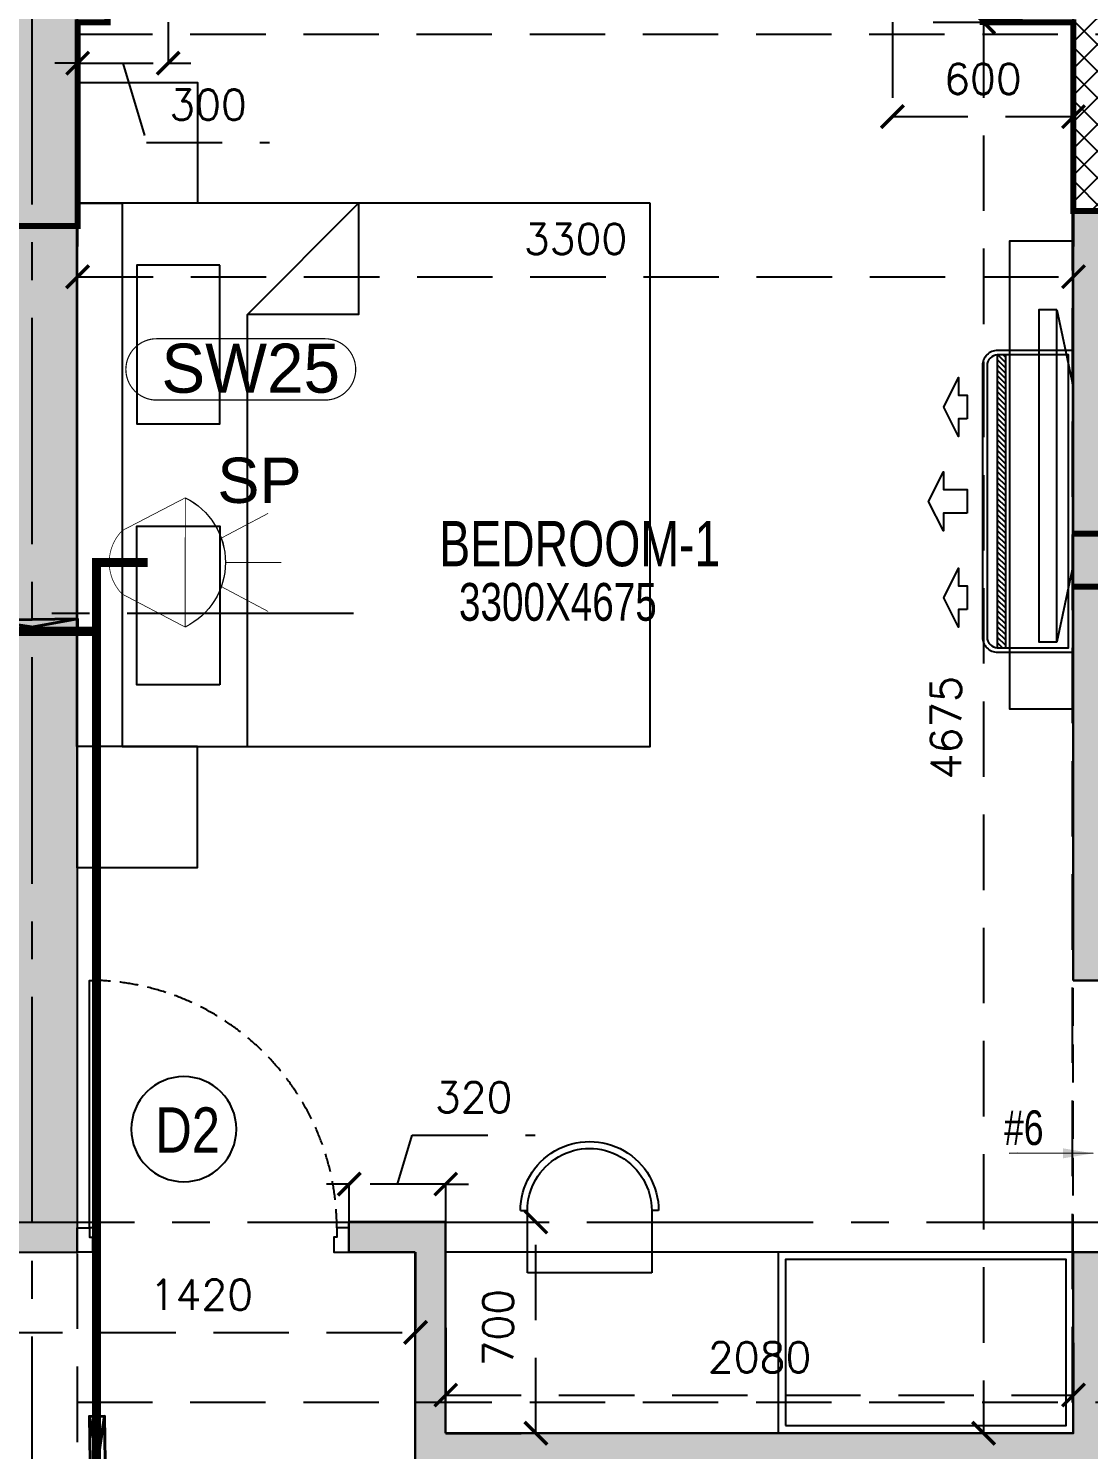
# Model space of a CAD drawing. Header units: millimetres. Extents: x 1135099 to 1230264, y -5736945 to -5695799.
# Drawn here: x 1222449 to 1225962, y -5714802 to -5710094 of the extents above; entities that cross this region are included whole.
import ezdxf
from ezdxf.enums import TextEntityAlignment as Align

# ---------------------------------------------------------------- set-up
doc = ezdxf.new("R2010")
doc.units = ezdxf.units.MM
doc.header["$LTSCALE"] = 1000
doc.header["$MEASUREMENT"] = 0
for name, pattern in [('3BHK-A$0$AUDIT_D_120904163729-0', [0]), ('3BHK-A$0$DASHED', [0.75, 0.5, -0.25]), ('3BHK-A$0$HIDDEN', [0.375, 0.25, -0.125]), ('3BHK-A$0$PHANTOM2', [1.25, 0.625, -0.125, 0.125, -0.125, 0.125, -0.125]), ('AUDIT_D_120904163729-0', [0]), ('T8(T9 IS SIMILAR) - DIMENSION & TEXTING$0$( Hidden )', [0.375, 0.25, -0.125]), ('T8(T9 IS SIMILAR) - DIMENSION & TEXTING$0$3BHK-D$0$HIDDEN', [0.375, 0.25, -0.125]), ('T8(T9 IS SIMILAR) - DIMENSION & TEXTING$0$HIDDEN', [0.375, 0.25, -0.125]), ('T8(T9 IS SIMILAR) - DIMENSION & TEXTING$1$AUDIT_D_120904163729-0', [0]), ('T8(T9 IS SIMILAR)$0$$0$HIDDEN', [0.375, 0.25, -0.125]), ('T8_REFUGE COLUMNS$0$CENTER2', [1.125, 0.75, -0.125, 0.125, -0.125])]:
    doc.linetypes.add(name, pattern=pattern)
doc.layers.get('0').update_dxf_attribs({"linetype": 'AUDIT_D_120904163729-0'})
for name, color, linetype, lineweight in [('3BHK-A$0$A-AC DRAIN PIPE', 94, 'Continuous', 18), ('3BHK-A$0$A-AC PIPE', 151, 'Continuous', 20), ('3BHK-A$0$A-WALL- 160', 6, 'Continuous', 30), ('T8(T9 IS SIMILAR) - DIMENSION & TEXTING$0$U-IPD-WS-FIRE', 1, 'Continuous', 40), ('T8(T9 IS SIMILAR) - DIMENSION & TEXTING$0$U-IPD-WS-SP', 1, 'Continuous', 5), ('T8(T9 IS SIMILAR) - DIMENSION & TEXTING$0$U-IPD-WS-TEXT', 7, 'Continuous', 0), ('T8(T9 IS SIMILAR) - DIMENSION & TEXTING$1$a-Text', 4, 'Continuous', 0), ('T8(T9 IS SIMILAR) - DIMENSION & TEXTING$1$a-TEXT -R SIZE', 4, 'Continuous', 0), ('T8(T9 IS SIMILAR) - DIMENSION & TEXTING$1$R0-18-10-2014-T1-1st Podium Floor Plan$0$Text', 2, 'Continuous', 0), ('T8(T9 IS SIMILAR)$0$D&W', 8, 'Continuous', 25), ('T8_REFUGE COLUMNS$0$A-COLUMN NO size reduce', 81, 'Continuous', 25)]:
    doc.layers.add(name, color=color, linetype=linetype, lineweight=lineweight)
for name, color, linetype in [('3BHK-A$0$A-DOOR-FULL', 2, 'Continuous'), ('3BHK-A$0$a-furniture', 8, 'Continuous'), ('3BHK-A$0$A-HATCH -160', 251, '3BHK-A$0$AUDIT_D_120904163729-0'), ('3BHK-A$0$A-INDOOR UNIT', 30, 'Continuous'), ('3BHK-A$0$CUT-OUT', 49, 'Continuous'), ('T8(T9 IS SIMILAR) - DIMENSION & TEXTING$0$A-DIMENSIONS', 2, 'T8(T9 IS SIMILAR) - DIMENSION & TEXTING$0$HIDDEN'), ('T8(T9 IS SIMILAR) - DIMENSION & TEXTING$0$A-FIRE FIGHTING', 7, 'T8(T9 IS SIMILAR) - DIMENSION & TEXTING$1$AUDIT_D_120904163729-0'), ('T8(T9 IS SIMILAR) - DIMENSION & TEXTING$1$a-window-no', 125, 'Continuous'), ('T8(T9 IS SIMILAR)$0$S-BEAM', 20, 'T8(T9 IS SIMILAR)$0$$0$HIDDEN'), ('T8_REFUGE COLUMNS$0$A-CENTERLINE', 193, 'T8_REFUGE COLUMNS$0$CENTER2'), ('T8_REFUGE COLUMNS$1$A-RCC COLS', 3, 'Continuous'), ('T8_TYPICAL COLUMNS$0$A-RCC COLS', 3, 'Continuous')]:
    doc.layers.add(name, color=color, linetype=linetype)
doc.layers.add('A-RERA CARPET AREA', color=30, linetype='Continuous', plot=False)
doc.layers.add('T8(T9 IS SIMILAR) - DIMENSION & TEXTING$0$U-IPD-SP-SLEV-50', color=7, linetype='T8(T9 IS SIMILAR) - DIMENSION & TEXTING$0$3BHK-D$0$HIDDEN', lineweight=40, true_color=0x2f0dd9)
doc.layers.add('T8_REFUGE COLUMNS$1$COL-HATCH', color=7, linetype='Continuous', lineweight=25, true_color=0xa3a3a3)
doc.styles.add('T8(T9 IS SIMILAR) - DIMENSION & TEXTING$0$arial', font='sanss___.ttf')
doc.styles.add('T8(T9 IS SIMILAR) - DIMENSION & TEXTING$0$Romans 1', font='romans.shx', dxfattribs={"height": 100})
doc.styles.add('T8(T9 IS SIMILAR) - DIMENSION & TEXTING$1$ARIAL ARROW', font='swisscl.ttf')
doc.styles.add('T8(T9 IS SIMILAR) - DIMENSION & TEXTING$1$LODHA STANDERD', font='sanss___.ttf')
doc.styles.add('T8(T9 IS SIMILAR) - DIMENSION & TEXTING$1$Tahoma', font='tahoma.ttf')
doc.styles.add('T8_REFUGE COLUMNS$0$STANDARD', font='GOTHIC.TTF')
doc.dimstyles.new('T8(T9 IS SIMILAR) - DIMENSION & TEXTING$0$ALPINE S', dxfattribs={"dimscale": 0, "dimtxt": 100, "dimasz": 75, "dimexe": 0, "dimexo": 0, "dimgap": 75, "dimtad": 1, "dimdec": 0, "dimzin": 0, "dimdsep": 46, "dimtxsty": 'T8(T9 IS SIMILAR) - DIMENSION & TEXTING$0$Romans 1', "dimblk": 'T8(T9 IS SIMILAR) - DIMENSION & TEXTING$0$_ArchTick', "dimcen": 0.09, "dimclrd": 256, "dimclre": 256, "dimclrt": 7, "dimadec": 0, "dimazin": 0, "dimtfac": 1, "dimtdec": 0, "dimtofl": 0, "dimtmove": 1, "dimatfit": 0, "dimldrblk": 'T8(T9 IS SIMILAR) - DIMENSION & TEXTING$0$_Open90', "dimfxl": 1, "dimtolj": 1, "dimtzin": 0, "dimarcsym": 0})
doc.dimstyles.new('T8(T9 IS SIMILAR) - DIMENSION & TEXTING$1$SAMATA STD', dxfattribs={"dimtxt": 100, "dimasz": 50, "dimexe": 50, "dimexo": 50, "dimgap": 10, "dimtad": 0, "dimdec": 0, "dimrnd": 5, "dimzin": 0, "dimdsep": 46, "dimtxsty": 'T8(T9 IS SIMILAR) - DIMENSION & TEXTING$1$Tahoma', "dimblk": 'T8(T9 IS SIMILAR) - DIMENSION & TEXTING$1$_Origin2', "dimcen": -50, "dimdle": 50, "dimclrd": 7, "dimclre": 7, "dimclrt": 7, "dimadec": 0, "dimazin": 0, "dimtfac": 1, "dimtdec": 0, "dimtmove": 1, "dimatfit": 3, "dimfxl": 150, "dimtfill": 1, "dimtolj": 1, "dimtzin": 0, "dimlwd": -1, "dimlwe": -1, "dimarcsym": 0})

# ---------------------------------------------------------------- blocks, each defined once
blk = doc.blocks.new('T8(T9 IS SIMILAR) - DIMENSION & TEXTING$1$WINDOW TAG')
at = {"layer": 'T8(T9 IS SIMILAR) - DIMENSION & TEXTING$1$a-window-no'}
blk.add_circle((0, 0), 174.1, dxfattribs=at)
at = {"layer": 'T8(T9 IS SIMILAR) - DIMENSION & TEXTING$1$a-window-no', "style": 'T8(T9 IS SIMILAR) - DIMENSION & TEXTING$1$LODHA STANDERD'}
blk.add_attdef('WINDOW', text='', height=150, dxfattribs=at).set_placement((11.3, 2.8), align=Align.MIDDLE_CENTER)
blk = doc.blocks.new('T8(T9 IS SIMILAR) - DIMENSION & TEXTING$0$_ArchTick')
at = {"color": 0, "linetype": 'ByBlock', "const_width": 0.15}
blk.add_lwpolyline([(-0.5, -0.5), (0.5, 0.5)], dxfattribs=at)
blk = doc.blocks.new('*D438')
at = {"layer": 'T8(T9 IS SIMILAR) - DIMENSION & TEXTING$0$A-DIMENSIONS', "linetype": 'T8(T9 IS SIMILAR) - DIMENSION & TEXTING$0$HIDDEN', "lineweight": -2, "transparency": 16777216}
for p, q in [((1222611.8, -5710567), (1222611.8, -5710916.6)), ((1225911.9, -5710567), (1225911.9, -5710916.6))]:
    blk.add_line(p, q, dxfattribs=at)
at = {"layer": 'T8(T9 IS SIMILAR) - DIMENSION & TEXTING$0$A-DIMENSIONS', "lineweight": -2, "transparency": 16777216}
blk.add_line((1222611.8, -5710916.6), (1225911.9, -5710916.6), dxfattribs=at)
at = {"layer": 'T8(T9 IS SIMILAR) - DIMENSION & TEXTING$0$A-DIMENSIONS', "linetype": 'ByBlock', "lineweight": -2, "transparency": 16777216, "xscale": 75, "yscale": 75, "zscale": 75, "rotation": 180}
blk.add_blockref('T8(T9 IS SIMILAR) - DIMENSION & TEXTING$0$_ArchTick', (1222611.8, -5710916.6), dxfattribs=at)
at = {"layer": 'T8(T9 IS SIMILAR) - DIMENSION & TEXTING$0$A-DIMENSIONS', "linetype": 'ByBlock', "lineweight": -2, "transparency": 16777216, "xscale": 75, "yscale": 75, "zscale": 75}
blk.add_blockref('T8(T9 IS SIMILAR) - DIMENSION & TEXTING$0$_ArchTick', (1225911.9, -5710916.6), dxfattribs=at)
at = {"layer": 'T8(T9 IS SIMILAR) - DIMENSION & TEXTING$0$A-DIMENSIONS', "color": 7, "linetype": 'ByBlock', "transparency": 16777216, "insert": (1224261.8, -5710791.6), "char_height": 100, "attachment_point": 5, "style": 'T8(T9 IS SIMILAR) - DIMENSION & TEXTING$0$Romans 1'}
blk.add_mtext('\\A1;3300', dxfattribs=at)
blk = doc.blocks.new('T8(T9 IS SIMILAR) - DIMENSION & TEXTING$0$_Open90')
at = {"color": 0, "linetype": 'ByBlock', "lineweight": -2}
for p, q in [((0, 0), (-1, 0)), ((-0.5, 0.5), (0, 0)), ((0, 0), (-0.5, -0.5))]:
    blk.add_line(p, q, dxfattribs=at)
blk = doc.blocks.new('*D439')
at = {"layer": 'T8(T9 IS SIMILAR) - DIMENSION & TEXTING$0$A-DIMENSIONS', "linetype": 'T8(T9 IS SIMILAR) - DIMENSION & TEXTING$0$HIDDEN', "lineweight": -2, "transparency": 16777216}
for p, q in [((1223831.7, -5714048.7), (1224130.7, -5714048.7)), ((1223831.7, -5714748.7), (1224130.7, -5714748.7))]:
    blk.add_line(p, q, dxfattribs=at)
at = {"layer": 'T8(T9 IS SIMILAR) - DIMENSION & TEXTING$0$A-DIMENSIONS', "lineweight": -2, "transparency": 16777216}
blk.add_line((1224130.7, -5714748.7), (1224130.7, -5714048.7), dxfattribs=at)
at = {"layer": 'T8(T9 IS SIMILAR) - DIMENSION & TEXTING$0$A-DIMENSIONS', "linetype": 'ByBlock', "lineweight": -2, "transparency": 16777216, "xscale": 75, "yscale": 75, "zscale": 75}
for p, rotation in [((1224130.7, -5714048.7), 90), ((1224130.7, -5714748.7), 270)]:
    blk.add_blockref('T8(T9 IS SIMILAR) - DIMENSION & TEXTING$0$_ArchTick', p, dxfattribs=dict(at, rotation=rotation))
at = {"layer": 'T8(T9 IS SIMILAR) - DIMENSION & TEXTING$0$A-DIMENSIONS', "color": 7, "linetype": 'ByBlock', "transparency": 16777216, "insert": (1224005.7, -5714398.7), "char_height": 100, "attachment_point": 5, "rotation": 90, "style": 'T8(T9 IS SIMILAR) - DIMENSION & TEXTING$0$Romans 1'}
blk.add_mtext('\\A1;700', dxfattribs=at)
blk = doc.blocks.new('*D440')
at = {"layer": 'T8(T9 IS SIMILAR) - DIMENSION & TEXTING$0$A-DIMENSIONS', "lineweight": -2, "transparency": 16777216}
for p, q in [((1223671.9, -5713922.8), (1223720.7, -5713760.3)), ((1223720.7, -5713760.3), (1224127.8, -5713760.3)), ((1223512.1, -5713922.8), (1223437.1, -5713922.8)), ((1223831.7, -5713922.8), (1223512.1, -5713922.8)), ((1223831.7, -5713922.8), (1223906.7, -5713922.8))]:
    blk.add_line(p, q, dxfattribs=at)
at = {"layer": 'T8(T9 IS SIMILAR) - DIMENSION & TEXTING$0$A-DIMENSIONS', "linetype": 'T8(T9 IS SIMILAR) - DIMENSION & TEXTING$0$HIDDEN', "lineweight": -2, "transparency": 16777216}
for p, q in [((1223512.1, -5714048.5), (1223512.1, -5713922.8)), ((1223831.7, -5714048.7), (1223831.7, -5713922.8))]:
    blk.add_line(p, q, dxfattribs=at)
at = {"layer": 'T8(T9 IS SIMILAR) - DIMENSION & TEXTING$0$A-DIMENSIONS', "linetype": 'ByBlock', "lineweight": -2, "transparency": 16777216, "xscale": 75, "yscale": 75, "zscale": 75}
blk.add_blockref('T8(T9 IS SIMILAR) - DIMENSION & TEXTING$0$_ArchTick', (1223512.1, -5713922.8), dxfattribs=at)
at = {"layer": 'T8(T9 IS SIMILAR) - DIMENSION & TEXTING$0$A-DIMENSIONS', "linetype": 'ByBlock', "lineweight": -2, "transparency": 16777216, "xscale": 75, "yscale": 75, "zscale": 75, "rotation": 180}
blk.add_blockref('T8(T9 IS SIMILAR) - DIMENSION & TEXTING$0$_ArchTick', (1223831.7, -5713922.8), dxfattribs=at)
at = {"layer": 'T8(T9 IS SIMILAR) - DIMENSION & TEXTING$0$A-DIMENSIONS', "color": 7, "linetype": 'ByBlock', "transparency": 16777216, "insert": (1223924.3, -5713635.3), "char_height": 100, "attachment_point": 5, "style": 'T8(T9 IS SIMILAR) - DIMENSION & TEXTING$0$Romans 1'}
blk.add_mtext('\\A1;320', dxfattribs=at)
blk = doc.blocks.new('*D441')
at = {"layer": 'T8(T9 IS SIMILAR) - DIMENSION & TEXTING$0$A-DIMENSIONS', "linetype": 'T8(T9 IS SIMILAR) - DIMENSION & TEXTING$0$HIDDEN', "lineweight": -2, "transparency": 16777216}
for p, q in [((1223831.7, -5714398.7), (1223831.7, -5714621.8)), ((1225911.9, -5714448.7), (1225911.9, -5714621.8))]:
    blk.add_line(p, q, dxfattribs=at)
at = {"layer": 'T8(T9 IS SIMILAR) - DIMENSION & TEXTING$0$A-DIMENSIONS', "lineweight": -2, "transparency": 16777216}
blk.add_line((1223831.7, -5714621.8), (1225911.9, -5714621.8), dxfattribs=at)
at = {"layer": 'T8(T9 IS SIMILAR) - DIMENSION & TEXTING$0$A-DIMENSIONS', "linetype": 'ByBlock', "lineweight": -2, "transparency": 16777216, "xscale": 75, "yscale": 75, "zscale": 75, "rotation": 180}
blk.add_blockref('T8(T9 IS SIMILAR) - DIMENSION & TEXTING$0$_ArchTick', (1223831.7, -5714621.8), dxfattribs=at)
at = {"layer": 'T8(T9 IS SIMILAR) - DIMENSION & TEXTING$0$A-DIMENSIONS', "linetype": 'ByBlock', "lineweight": -2, "transparency": 16777216, "xscale": 75, "yscale": 75, "zscale": 75}
blk.add_blockref('T8(T9 IS SIMILAR) - DIMENSION & TEXTING$0$_ArchTick', (1225911.9, -5714621.8), dxfattribs=at)
at = {"layer": 'T8(T9 IS SIMILAR) - DIMENSION & TEXTING$0$A-DIMENSIONS', "color": 7, "linetype": 'ByBlock', "transparency": 16777216, "insert": (1224871.8, -5714496.8), "char_height": 100, "attachment_point": 5, "style": 'T8(T9 IS SIMILAR) - DIMENSION & TEXTING$0$Romans 1'}
blk.add_mtext('\\A1;2080', dxfattribs=at)
blk = doc.blocks.new('*D448')
at = {"layer": 'T8(T9 IS SIMILAR) - DIMENSION & TEXTING$0$A-DIMENSIONS', "linetype": 'T8(T9 IS SIMILAR) - DIMENSION & TEXTING$0$HIDDEN', "lineweight": -2, "transparency": 16777216}
for p, q in [((1222611.8, -5710073.9), (1222611.8, -5710209.3)), ((1222911.9, -5710073.9), (1222911.9, -5710209.3))]:
    blk.add_line(p, q, dxfattribs=at)
at = {"layer": 'T8(T9 IS SIMILAR) - DIMENSION & TEXTING$0$A-DIMENSIONS', "lineweight": -2, "transparency": 16777216}
for p, q in [((1222611.8, -5710209.3), (1222536.8, -5710209.3)), ((1222611.8, -5710209.3), (1222911.9, -5710209.3)), ((1222761.8, -5710209.3), (1222840.6, -5710471.8)), ((1222911.9, -5710209.3), (1222986.9, -5710209.3)), ((1222840.6, -5710471.8), (1223247.7, -5710471.8))]:
    blk.add_line(p, q, dxfattribs=at)
at = {"layer": 'T8(T9 IS SIMILAR) - DIMENSION & TEXTING$0$A-DIMENSIONS', "linetype": 'ByBlock', "lineweight": -2, "transparency": 16777216, "xscale": 75, "yscale": 75, "zscale": 75}
blk.add_blockref('T8(T9 IS SIMILAR) - DIMENSION & TEXTING$0$_ArchTick', (1222611.8, -5710209.3), dxfattribs=at)
at = {"layer": 'T8(T9 IS SIMILAR) - DIMENSION & TEXTING$0$A-DIMENSIONS', "linetype": 'ByBlock', "lineweight": -2, "transparency": 16777216, "xscale": 75, "yscale": 75, "zscale": 75, "rotation": 180}
blk.add_blockref('T8(T9 IS SIMILAR) - DIMENSION & TEXTING$0$_ArchTick', (1222911.9, -5710209.3), dxfattribs=at)
at = {"layer": 'T8(T9 IS SIMILAR) - DIMENSION & TEXTING$0$A-DIMENSIONS', "color": 7, "linetype": 'ByBlock', "transparency": 16777216, "insert": (1223044.1, -5710346.8), "char_height": 100, "attachment_point": 5, "style": 'T8(T9 IS SIMILAR) - DIMENSION & TEXTING$0$Romans 1'}
blk.add_mtext('\\A1;300', dxfattribs=at)
blk = doc.blocks.new('*D449')
at = {"layer": 'T8(T9 IS SIMILAR) - DIMENSION & TEXTING$0$A-DIMENSIONS', "linetype": 'T8(T9 IS SIMILAR) - DIMENSION & TEXTING$0$HIDDEN', "lineweight": -2, "transparency": 16777216}
for p, q in [((1225311.9, -5710073.7), (1225311.9, -5710386.4)), ((1225911.9, -5710073.9), (1225911.9, -5710386.4))]:
    blk.add_line(p, q, dxfattribs=at)
at = {"layer": 'T8(T9 IS SIMILAR) - DIMENSION & TEXTING$0$A-DIMENSIONS', "lineweight": -2, "transparency": 16777216}
blk.add_line((1225311.9, -5710386.4), (1225911.9, -5710386.4), dxfattribs=at)
at = {"layer": 'T8(T9 IS SIMILAR) - DIMENSION & TEXTING$0$A-DIMENSIONS', "linetype": 'ByBlock', "lineweight": -2, "transparency": 16777216, "xscale": 75, "yscale": 75, "zscale": 75, "rotation": 180}
blk.add_blockref('T8(T9 IS SIMILAR) - DIMENSION & TEXTING$0$_ArchTick', (1225311.9, -5710386.4), dxfattribs=at)
at = {"layer": 'T8(T9 IS SIMILAR) - DIMENSION & TEXTING$0$A-DIMENSIONS', "linetype": 'ByBlock', "lineweight": -2, "transparency": 16777216, "xscale": 75, "yscale": 75, "zscale": 75}
blk.add_blockref('T8(T9 IS SIMILAR) - DIMENSION & TEXTING$0$_ArchTick', (1225911.9, -5710386.4), dxfattribs=at)
at = {"layer": 'T8(T9 IS SIMILAR) - DIMENSION & TEXTING$0$A-DIMENSIONS', "color": 7, "linetype": 'ByBlock', "transparency": 16777216, "insert": (1225611.9, -5710261.4), "char_height": 100, "attachment_point": 5, "style": 'T8(T9 IS SIMILAR) - DIMENSION & TEXTING$0$Romans 1'}
blk.add_mtext('\\A1;600', dxfattribs=at)
blk = doc.blocks.new('*D464')
at = {"layer": 'T8(T9 IS SIMILAR) - DIMENSION & TEXTING$0$A-DIMENSIONS', "linetype": 'T8(T9 IS SIMILAR) - DIMENSION & TEXTING$0$HIDDEN', "lineweight": -2, "transparency": 16777216}
for p, q in [((1222311.9, -5714147.7), (1222311.9, -5714414.5)), ((1223731.7, -5714148.7), (1223731.7, -5714414.5))]:
    blk.add_line(p, q, dxfattribs=at)
at = {"layer": 'T8(T9 IS SIMILAR) - DIMENSION & TEXTING$0$A-DIMENSIONS', "lineweight": -2, "transparency": 16777216}
blk.add_line((1222311.9, -5714414.5), (1223731.7, -5714414.5), dxfattribs=at)
at = {"layer": 'T8(T9 IS SIMILAR) - DIMENSION & TEXTING$0$A-DIMENSIONS', "linetype": 'ByBlock', "lineweight": -2, "transparency": 16777216, "xscale": 75, "yscale": 75, "zscale": 75, "rotation": 180}
blk.add_blockref('T8(T9 IS SIMILAR) - DIMENSION & TEXTING$0$_ArchTick', (1222311.9, -5714414.5), dxfattribs=at)
at = {"layer": 'T8(T9 IS SIMILAR) - DIMENSION & TEXTING$0$A-DIMENSIONS', "linetype": 'ByBlock', "lineweight": -2, "transparency": 16777216, "xscale": 75, "yscale": 75, "zscale": 75}
blk.add_blockref('T8(T9 IS SIMILAR) - DIMENSION & TEXTING$0$_ArchTick', (1223731.7, -5714414.5), dxfattribs=at)
at = {"layer": 'T8(T9 IS SIMILAR) - DIMENSION & TEXTING$0$A-DIMENSIONS', "color": 7, "linetype": 'ByBlock', "transparency": 16777216, "insert": (1223021.8, -5714289.5), "char_height": 100, "attachment_point": 5, "style": 'T8(T9 IS SIMILAR) - DIMENSION & TEXTING$0$Romans 1'}
blk.add_mtext('\\A1;1420', dxfattribs=at)
blk = doc.blocks.new('*D392')
at = {"layer": 'T8(T9 IS SIMILAR) - DIMENSION & TEXTING$0$A-DIMENSIONS', "linetype": 'T8(T9 IS SIMILAR) - DIMENSION & TEXTING$0$HIDDEN', "lineweight": -2, "transparency": 16777216}
for p, q in [((1225447.5, -5710073.7), (1225614.3, -5710073.7)), ((1225447.5, -5714748.5), (1225614.3, -5714748.5))]:
    blk.add_line(p, q, dxfattribs=at)
at = {"layer": 'T8(T9 IS SIMILAR) - DIMENSION & TEXTING$0$A-DIMENSIONS', "lineweight": -2, "transparency": 16777216}
blk.add_line((1225614.3, -5710073.7), (1225614.3, -5714748.5), dxfattribs=at)
at = {"layer": 'T8(T9 IS SIMILAR) - DIMENSION & TEXTING$0$A-DIMENSIONS', "linetype": 'ByBlock', "lineweight": -2, "transparency": 16777216, "xscale": 75, "yscale": 75, "zscale": 75}
for p, rotation in [((1225614.3, -5710073.7), 90), ((1225614.3, -5714748.5), 270)]:
    blk.add_blockref('T8(T9 IS SIMILAR) - DIMENSION & TEXTING$0$_ArchTick', p, dxfattribs=dict(at, rotation=rotation))
at = {"layer": 'T8(T9 IS SIMILAR) - DIMENSION & TEXTING$0$A-DIMENSIONS', "color": 7, "linetype": 'ByBlock', "transparency": 16777216, "insert": (1225489.3, -5712411.1), "char_height": 100, "attachment_point": 5, "rotation": 90, "style": 'T8(T9 IS SIMILAR) - DIMENSION & TEXTING$0$Romans 1'}
blk.add_mtext('\\A1;4675', dxfattribs=at)
blk = doc.blocks.new('T8(T9 IS SIMILAR) - DIMENSION & TEXTING$0$SIDE SPRINKLER')
at = {"layer": 'T8(T9 IS SIMILAR) - DIMENSION & TEXTING$0$U-IPD-WS-SP', "const_width": 3, "elevation": 0}
for points in [[(-6847.2, -87791.6), (-7102.7, -87925.5)], [(-6700.4, -87955.9), (-6510.2, -87854.9)], [(-6683.5, -88053.8), (-6456.1, -88053.8)], [(-6847.2, -88315.9), (-7102.7, -88183.1)], [(-6700.2, -88152.7), (-6509.9, -88253.3)]]:
    blk.add_lwpolyline(points, dxfattribs=at)
for points in [[(-6847.2, -87791.6, 0.000405), (-6846.7, -88316.2, 0.623274), (-6846.7, -87792.3, 0.617961)], [(-7102.7, -87925.2, 0.001274), (-7102.7, -88183.1, -0.409371), (-7102.7, -87925.2, -0.617961)]]:
    blk.add_lwpolyline(points, format="xyb", dxfattribs=at)
at = {"layer": 'T8(T9 IS SIMILAR) - DIMENSION & TEXTING$0$U-IPD-WS-SP'}
for centre, start, end in [((-6975.2, -88053.8), 296.03868, 63.96132), ((-6975.2, -88053.8), 0, 63.96132), ((-6975.2, -88054.2), 296.13155, 0.09287)]:
    blk.add_arc(centre, 291.8, start, end, dxfattribs=at)
blk = doc.blocks.new('T8(T9 IS SIMILAR) - DIMENSION & TEXTING$0$A$C7A147FD6')
at = {"layer": 'T8(T9 IS SIMILAR) - DIMENSION & TEXTING$0$U-IPD-SP-SLEV-50', "linetype": 'ByBlock'}
for points, elevation in [([(15159.5, 3274), (14859.5, 3269.4), (14858.8, 3319.4), (15158.7, 3324), (15159.5, 3274), (14858.8, 3319.4), (15158.7, 3324), (14859.5, 3269.4)], -0.5), ([(15203.4, 381.3), (15198.7, 681.2), (15248.7, 682), (15253.4, 382), (15203.4, 381.3), (15248.7, 682), (15253.4, 382), (15198.7, 681.2)], 0)]:
    blk.add_lwpolyline(points, dxfattribs=dict(at, elevation=elevation))
at = {"layer": 'T8(T9 IS SIMILAR) - DIMENSION & TEXTING$0$U-IPD-WS-FIRE', "color": 241, "linetype": 'T8(T9 IS SIMILAR) - DIMENSION & TEXTING$0$( Hidden )', "ltscale": 2, "const_width": 30, "elevation": -0.6}
for points in [[(15392.2, 3510.8), (15222.1, 3510.8), (15222.1, -1346.4), (14768.2, -1346.4), (14768.2, -2147.3), (11278, -2147.3), (11278, -1175.2), (10838.4, -1175.2), (10838.4, -353), (9573.9, -353), (9573.9, 86.8), (9573.9, 1112.5), (-6794.4, 1112.5)], [(14779.1, 3282.4), (15230.9, 3282.4)]]:
    blk.add_lwpolyline(points, dxfattribs=at)
at = {"layer": 'T8(T9 IS SIMILAR) - DIMENSION & TEXTING$0$U-IPD-WS-FIRE', "xscale": -0.8162240268536692, "yscale": 0.8162240268536692, "zscale": 0.8162240268536692, "rotation": 179.9973893578731}
blk.add_blockref('T8(T9 IS SIMILAR) - DIMENSION & TEXTING$0$SIDE SPRINKLER', (21101.4, -68361.3, -0.6), dxfattribs=at)
at = {"layer": 'T8(T9 IS SIMILAR) - DIMENSION & TEXTING$0$U-IPD-WS-TEXT', "insert": (15901.9, 3857.8, -1.3), "char_height": 150, "attachment_point": 3, "rotation": 359.9975, "style": 'T8(T9 IS SIMILAR) - DIMENSION & TEXTING$0$arial'}
blk.add_mtext_dynamic_manual_height_columns('SP', width=0.382, gutter_width=0.75, heights=[0], dxfattribs=at)
blk = doc.blocks.new('T8(T9 IS SIMILAR) - DIMENSION & TEXTING$1$_Origin2')
at = {"color": 0, "linetype": 'ByBlock', "lineweight": -2}
blk.add_line((-0.5, 0), (-1, 0), dxfattribs=at)
for radius in [0.5, 0.25]:
    blk.add_circle((0, 0), radius, dxfattribs=at)
blk = doc.blocks.new('T8_REFUGE COLUMNS')
at = {"layer": 'T8_REFUGE COLUMNS$1$COL-HATCH', "linetype": 'ByBlock'}
h = blk.add_hatch(color=256, dxfattribs=at)
h.dxf.hatch_style = 1
h.paths.add_polyline_path([(1222612.1, -5714149.9), (1222312.1, -5714149.9), (1222312.1, -5709914.9), (1222612.1, -5709914.9)])
at = {"layer": 'T8_REFUGE COLUMNS$0$A-CENTERLINE'}
for p, q in [((1222462.1, -5720802.9), (1222462.1, -5702690.8)), ((1223527.8, -5712032.4), (1182137.1, -5712032.4)), ((1229551.2, -5714049.9), (1182156.9, -5714049.9))]:
    blk.add_line(p, q, dxfattribs=at)
at = {"layer": 'T8_REFUGE COLUMNS$0$A-COLUMN NO size reduce', "linetype": 'ByBlock', "const_width": 3.9}
blk.add_lwpolyline([(1222874.7, -5711325.6, -1), (1222874.7, -5711122.4), (1223433.2, -5711122.4, -1), (1223433.2, -5711325.6)], format="xyb", close=True, dxfattribs=at)
at = {"layer": 'T8_REFUGE COLUMNS$1$A-RCC COLS', "linetype": 'ByBlock'}
blk.add_lwpolyline([(1222612.1, -5714149.9), (1222312.1, -5714149.9), (1222312.1, -5709914.9), (1222612.1, -5709914.9)], close=True, dxfattribs=at)
at = {"layer": 'T8_REFUGE COLUMNS$0$A-COLUMN NO size reduce', "linetype": 'ByBlock', "insert": (1222890.9, -5711138.7), "char_height": 162.5, "attachment_point": 1, "style": 'T8_REFUGE COLUMNS$0$STANDARD'}
blk.add_mtext_dynamic_manual_height_columns('SW25', width=444.685, gutter_width=500, heights=[0], dxfattribs=at)
blk = doc.blocks.new('T8_TYPICAL COLUMNS')
at = {"layer": 'T8_TYPICAL COLUMNS$0$A-RCC COLS', "linetype": 'ByBlock'}
blk.add_blockref('T8_REFUGE COLUMNS', (0, 0), dxfattribs=at)
blk = doc.blocks.new('*U679')
for points in [[(0, 0), (0, 820), (30, 820), (30, 0)], [(-40, 0), (0, 0), (0, -30), (10, -30), (10, -80), (-40, -80)], [(860, 0), (820, 0), (820, -30), (810, -30), (810, -80), (860, -80)]]:
    blk.add_lwpolyline(points, close=True)
at = {"color": 0, "linetype": 'ByBlock', "ltscale": 0.25}
blk.add_arc((-1.2, -0.5), 821.2, 0.0347, 87.627, dxfattribs=at)
blk = doc.blocks.new('3BHK-A$0$A$C7BF77BFD')
at = {"layer": '3BHK-A$0$a-furniture'}
for p, q in [((-300, 1078.1), (-246.9, 1328.1)), ((-300, 1078.1), (-300, 478.1)), ((-246.9, 228.1), (-300, 478.1))]:
    blk.add_line(p, q, dxfattribs=at)
for points in [[(-300, 1550), (-300, 0), (-90, 0), (-90, 1550)], [(-246.9, 228.1), (-186.9, 228.1), (-186.9, 1328.1), (-246.9, 1328.1)]]:
    blk.add_lwpolyline(points, close=True, dxfattribs=at)
blk = doc.blocks.new('3BHK-A$0$A$C50024E40')
for p, q in [((0, 0), (0, -225)), ((450, 0), (0, 0)), ((450, -225), (450, 0)), ((-25, -225), (0, -225)), ((475, -225), (450, -225))]:
    blk.add_line(p, q)
for major_axis in [(-176.8, 176.8), (-159.1, 159.1)]:
    blk.add_ellipse((225, -225), major_axis=major_axis, ratio=1, start_param=0.785398, end_param=3.926991)
blk = doc.blocks.new('3BHK-A$0$1.5tr')
at = {"layer": '3BHK-A$0$A-INDOOR UNIT'}
h = blk.add_hatch(dxfattribs=at)
h.set_pattern_fill('ANSI31', color=3, scale=100, style=0)
h.paths.add_polyline_path([(222.8, 485), (251, 485), (251, -485), (222.8, -485)])
for points in [[(300, 450), (300, -450, -0.414214), (250, -500), (0, -500), (0, 500), (250, 500, -0.414214)], [(285, 450), (285, -450, -0.414214), (250, -485), (15, -485), (15, 485), (250, 485, -0.414214)]]:
    blk.add_lwpolyline(points, format="xyb", close=True, dxfattribs=at)
at = {"layer": '3BHK-A$0$A-INDOOR UNIT', "color": 3}
blk.add_lwpolyline([(222.8, 485), (251, 485), (251, -485), (222.8, -485)], close=True, dxfattribs=at)
at = {"layer": '3BHK-A$0$A-INDOOR UNIT', "color": 0, "ltscale": 300}
for points in [[(350.5, 273.3), (379.7, 273.3), (379.7, 214.8), (428.5, 312.3), (379.7, 409.8), (379.7, 351.3), (350.5, 351.3)], [(350.5, -39), (429.7, -39), (429.7, -97.5), (478.5, 0), (429.7, 97.5), (429.7, 39), (350.5, 39)], [(350.5, -358.3), (379.7, -358.3), (379.7, -416.8), (428.5, -319.3), (379.7, -221.8), (379.7, -280.3), (350.5, -280.3)]]:
    blk.add_lwpolyline(points, close=True, dxfattribs=at)
blk = doc.blocks.new('3BHK-A$0$A$C14560F67')
at = {"layer": '3BHK-A$0$a-furniture'}
blk.add_line((0.5652, -0.3989, 0), (0.5652, -1.831, 0), dxfattribs=at)
blk.add_line((0.5652, -0.3989, 0), (0.5652, -1.831, 0), dxfattribs=at)
at = {"layer": '3BHK-A$0$a-furniture', "extrusion": (-5.35108e-08, -9.26804e-08, 1)}
for points in [[(0.4, -0.3989), (0, -0.3989), (0, 0.0011), (0.4, 0.0011)], [(0.4, -0.3989), (0, -0.3989), (0, 0.0011), (0.4, 0.0011)], [(0.15, -0.3989), (0, -0.3989), (0, -2.1989), (0.15, -2.1989)], [(1.9, -2.1989), (0.15, -2.1989), (0.15, -0.3989), (1.9, -0.3989)], [(1.9, -2.1989), (0.15, -2.1989), (0.15, -0.3989), (1.9, -0.3989)], [(0.4738, -0.604), (0.1988, -0.604), (0.1988, -1.129), (0.4738, -1.129)], [(0.4738, -0.604), (0.1988, -0.604), (0.1988, -1.129), (0.4738, -1.129)], [(0.4738, -1.9938), (0.1988, -1.9938), (0.1988, -1.4688), (0.4738, -1.4688)], [(0.4738, -1.9938), (0.1988, -1.9938), (0.1988, -1.4688), (0.4738, -1.4688)], [(0.5652, -1.831), (0.9332, -2.1989), (0.9332, -1.831)], [(0.5652, -1.831), (0.9332, -2.1989), (0.9332, -1.831)]]:
    blk.add_lwpolyline(points, close=True, dxfattribs=at)
at = {"layer": '3BHK-A$0$a-furniture', "extrusion": (-5.35108e-08, 9.26804e-08, 1), "elevation": 0}
blk.add_lwpolyline([(0.4, -2.1989), (0, -2.1989), (0, -2.5989), (0.4, -2.5989)], close=True, dxfattribs=at)
blk = doc.blocks.new('3BHK-A')
at = {"layer": '3BHK-A$0$A-HATCH -160', "linetype": 'ByBlock'}
h = blk.add_hatch(dxfattribs=at)
h.set_pattern_fill('ZIGZAG', color=256, scale=250)
h.set_pattern_definition([(9e-15, (1e-08, 0), (31.25, 31.25), [31.25, -31.25]), (90, (31.25, 0), (-31.25, 31.25), [31.25, -31.25])])
h.paths.add_polyline_path([(1185182.8, -5714749.5), (1186532.7, -5714749.5), (1186532.7, -5714149.5), (1186632.7, -5714149.5), (1186632.7, -5714749.5), (1188712.7, -5714749.5), (1188712.7, -5714049.5), (1189032.5, -5714049.5), (1189032.5, -5714149.5), (1188812.7, -5714149.5), (1188812.7, -5715449.5), (1189032.5, -5715449.5), (1189032.5, -5715549.5), (1188712.7, -5715549.5), (1188712.7, -5714849.5), (1186632.7, -5714849.5), (1186632.7, -5715664.5), (1186532.7, -5715664.5), (1186532.7, -5714849.5), (1185182.8, -5714849.5)])
h.paths.add_polyline_path([(1185182.8, -5713249.5), (1185782.7, -5713249.5), (1185782.7, -5713149.5), (1185182.8, -5713149.5)])
h.paths.add_polyline_path([(1186532.7, -5710699.5), (1186632.7, -5710699.5), (1186632.7, -5713249.5), (1186532.7, -5713249.5)])
h.paths.add_polyline_path([(1186532.7, -5717399.5), (1186632.7, -5717399.5), (1186632.7, -5716414.5), (1186532.7, -5716414.5)])
h.paths.add_polyline_path([(1194902.2, -5715375), (1194082.3, -5715375), (1194082.3, -5715475), (1194902.2, -5715475)])
h.paths.add_polyline_path([(1195782.2, -5715375), (1196682.2, -5715375), (1196682.2, -5715475), (1195782.2, -5715475)])
h.paths.add_polyline_path([(1194132.5, -5714149.9), (1196532.4, -5714149.9), (1196532.4, -5714049.9), (1194132.5, -5714049.9)])
h.paths.add_polyline_path([(1197432.4, -5711800.2), (1197532.4, -5711800.2), (1197532.4, -5714149.9), (1197432.4, -5714149.9)])
h.paths.add_polyline_path([(1198282.4, -5714149.9), (1198958.7, -5714149.9), (1198958.7, -5714049.9), (1198282.4, -5714049.9)])
h.paths.add_polyline_path([(1196871.9, -5720208.6), (1196082.2, -5720209.7), (1196082.3, -5720109.7), (1196082.2, -5720109.7), (1196182.2, -5720109.7), (1196871.9, -5720108.6)])
h.paths.add_polyline_path([(1193397.2, -5709939.9), (1193882.3, -5709939.6), (1193882.3, -5710040.1), (1193397.3, -5710040.1)])
h.paths.add_polyline_path([(1186632.7, -5708554.7), (1187192.3, -5708554.8), (1187192.3, -5708654.7), (1186632.7, -5708654.7)])
h.paths.add_polyline_path([(1194182.3, -5715724), (1194082.3, -5715724), (1194082.3, -5715474), (1194182.3, -5715474)])
h = blk.add_hatch(dxfattribs=at)
h.set_pattern_fill('ANSI37', color=256, scale=500)
h.set_pattern_definition([(45, (-0.65, 1286.84), (-44.1941738, 44.1941738), []), (135, (-0.65, 1286.84), (-44.1941738, -44.1941738), [])])
h.paths.add_polyline_path([(1186432.8, -5709298.6), (1186632.7, -5709298.6), (1186632.7, -5710698.5), (1186432.9, -5710698.5)])
at = {"layer": '3BHK-A$0$A-AC DRAIN PIPE', "linetype": '3BHK-A$0$PHANTOM2', "ltscale": 0.1, "const_width": 20, "elevation": 0.3}
blk.add_lwpolyline([(1185713.8, -5710343.9), (1185713.8, -5711768.7), (1186632.6, -5711768.7)], dxfattribs=at)
at = {"layer": '3BHK-A$0$A-AC PIPE', "linetype": '3BHK-A$0$DASHED', "ltscale": 0.1, "const_width": 20, "elevation": 0}
blk.add_lwpolyline([(1185320.8, -5710743.7), (1185320.8, -5711943.7), (1186632.7, -5711943.7)], dxfattribs=at)
at = {"layer": '3BHK-A$0$a-furniture'}
blk.add_line((1186631, -5714148.4, 0), (1188713.4, -5714148.4, 0), dxfattribs=at)
at = {"layer": '3BHK-A$0$a-furniture', "extrusion": (-3.77334e-05, -0.000376539, 1)}
blk.add_line((1187610.3, -5714148.5, 0), (1187610.3, -5714748.5, 0), dxfattribs=at)
at = {"layer": '3BHK-A$0$a-furniture', "elevation": 0}
for points in [[(1187610.3, -5714748.4), (1186630.9, -5714748.4), (1186631, -5714148.4), (1187610.3, -5714148.4)], [(1187585.3, -5714723.4), (1186655.9, -5714723.4), (1186656, -5714173.4), (1187585.3, -5714173.4)]]:
    blk.add_lwpolyline(points, close=True, dxfattribs=at)
at = {"layer": '3BHK-A$0$A-WALL- 160', "linetype": 'ByBlock'}
for p, q in [((1186632.7, -5710698.5), (1186632.7, -5709298.6)), ((1186632.7, -5710698.5, 0), (1186132.8, -5710698.5, 0)), ((1186632.7, -5713248.5, 0), (1186632.7, -5710698.5, 0)), ((1186632.7, -5713248.5, 0), (1186532.7, -5713248.5, 0)), ((1188712.7, -5714748.5, 0), (1188712.7, -5714048.5, 0)), ((1188712.7, -5714048.5, 0), (1189032.5, -5714048.5, 0)), ((1189032.5, -5714148.5, 0), (1189032.5, -5714048.5, 0)), ((1186632.7, -5714148.5, 0), (1186532.7, -5714148.5, 0)), ((1186632.7, -5714148.5, 0), (1186632.7, -5714748.5, 0)), ((1188812.7, -5715448.5, 0), (1188812.7, -5714148.5, 0)), ((1188812.7, -5714148.5, 0), (1189032.5, -5714148.5, 0)), ((1188712.7, -5714748.5, 0), (1186632.7, -5714748.5, 0))]:
    blk.add_line(p, q, dxfattribs=at)
at = {"layer": '3BHK-A$0$CUT-OUT', "linetype": '3BHK-A$0$HIDDEN', "ltscale": 0.5, "elevation": 0}
blk.add_lwpolyline([(1186532.7, -5714148.5), (1186632.7, -5714148.5), (1186632.7, -5713248.5), (1186532.7, -5713248.5)], close=True, dxfattribs=at)
at = {"layer": '3BHK-A$0$A-DOOR-FULL', "linetype": '3BHK-A$0$HIDDEN', "xscale": -1}
blk.add_blockref('*U679', (1189892.5, -5714068.5, 0), dxfattribs=at)
at = {"layer": '3BHK-A$0$a-furniture', "color": 1, "linetype": 'Continuous', "extrusion": (0, 0, -1), "xscale": -1000, "yscale": 1000, "zscale": -1000, "rotation": 180.0014935398141}
blk.add_blockref('3BHK-A$0$A$C14560F67', (-1189933.7, -5712872.6, -0.1), dxfattribs=at)
at = {"layer": '3BHK-A$0$a-furniture', "extrusion": (0.000159308, 0.000512151, -1), "zscale": -1.000000000000011, "rotation": 180.001496266651}
blk.add_blockref('3BHK-A$0$A$C7BF77BFD', (-1186933.4, -5710798, -2736.2), dxfattribs=at)
at = {"layer": '3BHK-A$0$a-furniture', "xscale": 0.915704994238472, "yscale": 0.915704994238472, "zscale": 1199.999999999999, "rotation": 179.9985104255675}
blk.add_blockref('3BHK-A$0$A$C50024E40', (1188441, -5714217.2, 0), dxfattribs=at)
at = {"layer": '3BHK-A$0$A-INDOOR UNIT'}
blk.add_blockref('3BHK-A$0$1.5tr', (1186632.7, -5711661.1, 0), dxfattribs=at)
blk = doc.blocks.new('T8(T9 IS SIMILAR)')
at = {"layer": 'T8(T9 IS SIMILAR)$0$S-BEAM'}
for p, q in [((1222611.4, -5710113.7, -0.5), (1227361.3, -5710113.7, -0.5)), ((1225910.6, -5714646.5, -0.5), (1225910.6, -5710113.7, -0.6)), ((1222611.4, -5714152.8, -0.5), (1222611.4, -5715452.7, -0.5)), ((1227361.3, -5714646.5, -0.5), (1222611.4, -5714646.5, -0.5))]:
    blk.add_line(p, q, dxfattribs=at)
at = {"layer": 'T8(T9 IS SIMILAR)$0$D&W', "linetype": 'ByBlock'}
blk.add_blockref('T8_TYPICAL COLUMNS', (0, 0), dxfattribs=at)
at = {"layer": 'T8(T9 IS SIMILAR)$0$D&W', "linetype": 'ByBlock', "xscale": -1}
blk.add_blockref('3BHK-A', (2412544.6, 0, 0.5), dxfattribs=at)
blk = doc.blocks.new('T8(T9 IS SIMILAR) - DIMENSION & TEXTING')
at = {"layer": 'T8(T9 IS SIMILAR) - DIMENSION & TEXTING$0$A-FIRE FIGHTING', "linetype": 'ByBlock'}
blk.add_blockref('T8(T9 IS SIMILAR) - DIMENSION & TEXTING$0$A$C7A147FD6', (1207452.3, -5715374), dxfattribs=at)
at = {"layer": 'T8(T9 IS SIMILAR) - DIMENSION & TEXTING$1$a-window-no'}
ref = blk.add_blockref('T8(T9 IS SIMILAR) - DIMENSION & TEXTING$1$WINDOW TAG', (1222963.8, -5713740.9, 0.5), dxfattribs=dict(at, xscale=-1, rotation=180))
ref.add_attrib('WINDOW', 'D2', dxfattribs={"height": 150, "style": 'T8(T9 IS SIMILAR) - DIMENSION & TEXTING$1$LODHA STANDERD', "width": 0.8}).set_placement((1222976.5, -5713743.7, 0.5), align=Align.MIDDLE_CENTER)
at = {"layer": 'T8(T9 IS SIMILAR) - DIMENSION & TEXTING$1$a-Text', "style": 'T8(T9 IS SIMILAR) - DIMENSION & TEXTING$1$ARIAL ARROW'}
blk.add_text('BEDROOM-1', height=150, dxfattribs=at).set_placement((1223810.3, -5711876, 0.5))
at = {"layer": 'T8(T9 IS SIMILAR) - DIMENSION & TEXTING$1$a-TEXT -R SIZE', "color": 2, "style": 'T8(T9 IS SIMILAR) - DIMENSION & TEXTING$1$ARIAL ARROW'}
blk.add_text('3300X4675', height=125, dxfattribs=at).set_placement((1223875.6, -5712056.5, 0.5))
at = {"layer": 'T8(T9 IS SIMILAR) - DIMENSION & TEXTING$1$R0-18-10-2014-T1-1st Podium Floor Plan$0$Text', "insert": (1225681.9, -5713678.7), "char_height": 114.75, "width": 251.09, "attachment_point": 1, "style": 'T8(T9 IS SIMILAR) - DIMENSION & TEXTING$1$ARIAL ARROW'}
blk.add_mtext('#6', dxfattribs=at)
at = {"layer": 'T8(T9 IS SIMILAR) - DIMENSION & TEXTING$0$A-DIMENSIONS', "linetype": 'ByBlock'}
for base, p1, p2, picture, middle in [((1225614.3, -5714748.5, 0.5), (1225447.5, -5710073.7, 1), (1225447.5, -5714748.5, 1), '*D392', (1225489.3, -5712411.1, 0.5)), ((1224130.7, -5714048.7, 0.5), (1223831.7, -5714748.7, 0.5), (1223831.7, -5714048.7, 0.5), '*D439', (1224005.7, -5714398.7, 0.5))]:
    dim = blk.add_linear_dim(base=base, p1=p1, p2=p2, angle=90, dimstyle='T8(T9 IS SIMILAR) - DIMENSION & TEXTING$0$ALPINE S', override={"dimscale": 1, "dimfxl": 5, "dimarcsym": 1}, dxfattribs=at)
    dim.commit()
    dim.dimension.update_dxf_attribs({"geometry": picture, "text_midpoint": middle})
for base, p1, p2, picture, middle in [((1222911.9, -5710209.3, 0.5), (1222611.8, -5710073.9, 0), (1222911.9, -5710073.9, 0.5), '*D448', (1222915.6, -5710346.8, 0.5)), ((1225911.9, -5710386.4, 0.5), (1225311.9, -5710073.7, 0.5), (1225911.9, -5710073.9, 0.5), '*D449', (1225611.9, -5710261.4, 0.5)), ((1225911.9, -5710916.6, 0.5), (1222611.8, -5710567, 0), (1225911.9, -5710567, 0.5), '*D438', (1224261.8, -5710791.6, 0.5)), ((1223512.1, -5713922.8, 0.5), (1223831.7, -5714048.7, 0.5), (1223512.1, -5714048.5, 0.5), '*D440', (1223795.7, -5713635.3, 0.5)), ((1223731.7, -5714414.5, 0.5), (1222311.9, -5714147.7, 0.9), (1223731.7, -5714148.7, 0.5), '*D464', (1223021.8, -5714289.5, 0.5)), ((1225911.9, -5714621.8, 0.5), (1223831.7, -5714398.7, 0.5), (1225911.9, -5714448.7, 0.5), '*D441', (1224871.8, -5714496.8, 0.5))]:
    dim = blk.add_linear_dim(base=base, p1=p1, p2=p2, dimstyle='T8(T9 IS SIMILAR) - DIMENSION & TEXTING$0$ALPINE S', override={"dimscale": 1, "dimfxl": 5, "dimarcsym": 1}, dxfattribs=at)
    dim.commit()
    dim.dimension.update_dxf_attribs({"geometry": picture, "text_midpoint": middle})
at = {"layer": 'T8(T9 IS SIMILAR) - DIMENSION & TEXTING$1$R0-18-10-2014-T1-1st Podium Floor Plan$0$Text'}
blk.add_leader([(1225977.7, -5713821.1, 0.7), (1225727.6, -5713821, 0.7), (1225698.8, -5713821.1, 0.7)], dimstyle='T8(T9 IS SIMILAR) - DIMENSION & TEXTING$1$SAMATA STD', override={"dimasz": 100, "dimclrd": 2, "dimfxlon": 1, "dimarcsym": 1}, dxfattribs=at)

msp = doc.modelspace()

# ---------------------------------------------------------------- linework, layer by layer
at = {"layer": 'A-RERA CARPET AREA', "const_width": 20, "elevation": 0.6}
msp.add_lwpolyline([(1213337.2, -5715374), (1213337.2, -5714273.5), (1213497.2, -5714273.7), (1213497.2, -5714148.8), (1213587.1, -5714148.8), (1213587.3, -5711799.3), (1215112.3, -5711799.3), (1215112.3, -5710098.7), (1218412.3, -5710098.6), (1218412.3, -5710749), (1218987, -5710749), (1218987, -5710588.8), (1221986.8, -5710588.8), (1221986.8, -5710748.9), (1222611.9, -5710748.9), (1222611.8, -5710073.5), (1222710.9, -5710073.5), (1222710.9, -5709913.3), (1225611.4, -5709913.3), (1225611.4, -5710073.3), (1225911.8, -5710073.6), (1225911.8, -5710698.6), (1227361.8, -5710698.3), (1227361.8, -5717398.5)], dxfattribs=at)

# ---------------------------------------------------------------- next in the draw order: block references
at = {"linetype": 'ByBlock'}
msp.add_blockref('T8(T9 IS SIMILAR)', (-1.4, 0.2, -0.6), dxfattribs=at)

# ---------------------------------------------------------------- next in the draw order: block references
msp.add_blockref('T8(T9 IS SIMILAR) - DIMENSION & TEXTING', (0, 0), dxfattribs=at)

doc.saveas('drawing.dxf')
